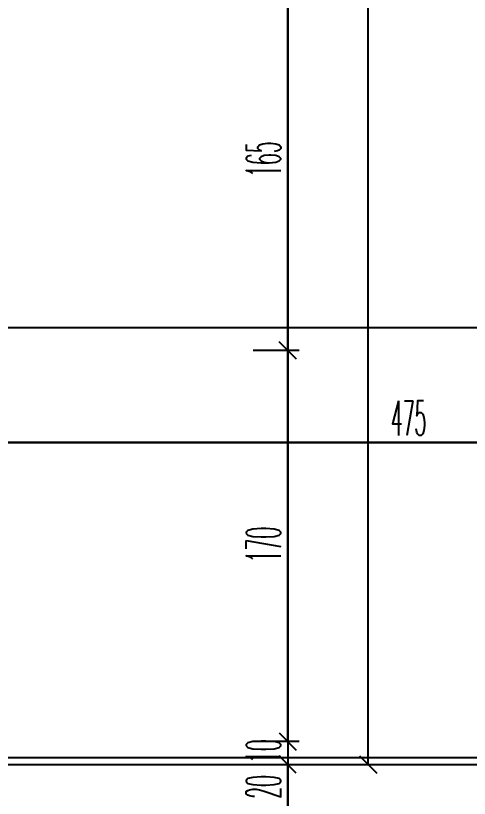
# Model space of a CAD drawing. Extents: x 78 to 306, y -397 to 18.
# Drawn here: x 271.1575 to 271.1969, y -396.7325 to -396.6645 of the extents above; entities that cross this region are included whole.
import ezdxf

# ---------------------------------------------------------------- set-up
doc = ezdxf.new("R2010")
doc.units = 0
doc.header["$LTSCALE"] = 0.5
doc.header["$MEASUREMENT"] = 0
doc.linetypes.add('DASHDOT2', pattern=[0.5, 0.25, -0.125, 0, -0.125])
doc.layers.get('0').update_dxf_attribs({"linetype": 'CONTINUOUS'})
for name, color, linetype in [('AKS', 5, 'DASHDOT2'), ('DUVAR', 6, 'CONTINUOUS'), ('OLCU', 31, 'CONTINUOUS'), ('SIVA', 7, 'CONTINUOUS')]:
    doc.layers.add(name, color=color, linetype=linetype)
doc.styles.add('OLCUIC', font='ROMANS.SHX', dxfattribs={"width": 0.4, "height": 0.15})

msp = doc.modelspace()

# ---------------------------------------------------------------- linework, layer by layer
at = {"color": 0, "linetype": 'ByBlock'}
for p, q in [((271.180394, -396.69281), (271.181894, -396.69431)), ((271.181894, -396.69431), (271.180394, -396.69281)), ((271.180394, -396.72681), (271.181894, -396.72831)), ((271.180394, -396.72681), (271.181894, -396.72831)), ((271.181894, -396.73031), (271.180394, -396.72881)), ((271.181894, -396.73031), (271.180394, -396.72881)), ((271.187394, -396.72881), (271.188894, -396.73031))]:
    msp.add_line(p, q, dxfattribs=at)
at = {"layer": 'AKS'}
for p, q in [((271.333144, -396.69556), (271.037144, -396.69556)), ((271.333144, -396.72156), (271.041144, -396.72156)), ((271.333144, -396.72556), (271.037144, -396.72556))]:
    msp.add_line(p, q, dxfattribs=at)
at = {"layer": 'DUVAR'}
msp.add_line((271.143144, -396.72956), (271.240144, -396.72956), dxfattribs=at)
at = {"layer": 'OLCU', "ltscale": 1.4}
for p, q in [((271.181144, -396.45656), (271.181144, -396.73456)), ((271.188144, -396.72956), (271.188144, -396.46156)), ((271.181144, -396.69356), (271.181144, -396.66056)), ((271.143144, -396.69156), (271.523144, -396.69156)), ((271.182144, -396.69356), (271.178144, -396.69356)), ((271.181144, -396.72756), (271.181144, -396.69356)), ((271.528144, -396.70156), (271.138144, -396.70156)), ((271.144144, -396.70156), (271.239144, -396.70156)), ((271.181144, -396.72756), (271.181144, -396.72606)), ((271.182144, -396.72756), (271.178144, -396.72756)), ((271.181144, -396.72956), (271.181144, -396.73106)), ((271.181144, -396.73356), (271.181144, -396.72956))]:
    msp.add_line(p, q, dxfattribs=at)
at = {"layer": 'SIVA', "ltscale": 1.4}
msp.add_line((271.143744, -396.72896), (271.239544, -396.72896), dxfattribs=at)

# ---------------------------------------------------------------- texts
at = {"layer": 'OLCU', "style": 'OLCUIC', "width": 0.4}
for s, p in [('165', (271.180544, -396.678488)), ('170', (271.180544, -396.711988)), ('10', (271.180544, -396.729417)), ('20', (271.180544, -396.732531))]:
    msp.add_text(s, height=0.003, rotation=90, dxfattribs=at).set_placement(p)
msp.add_text('475', height=0.003, dxfattribs=at).set_placement((271.190101, -396.70096))

doc.saveas('drawing.dxf')
